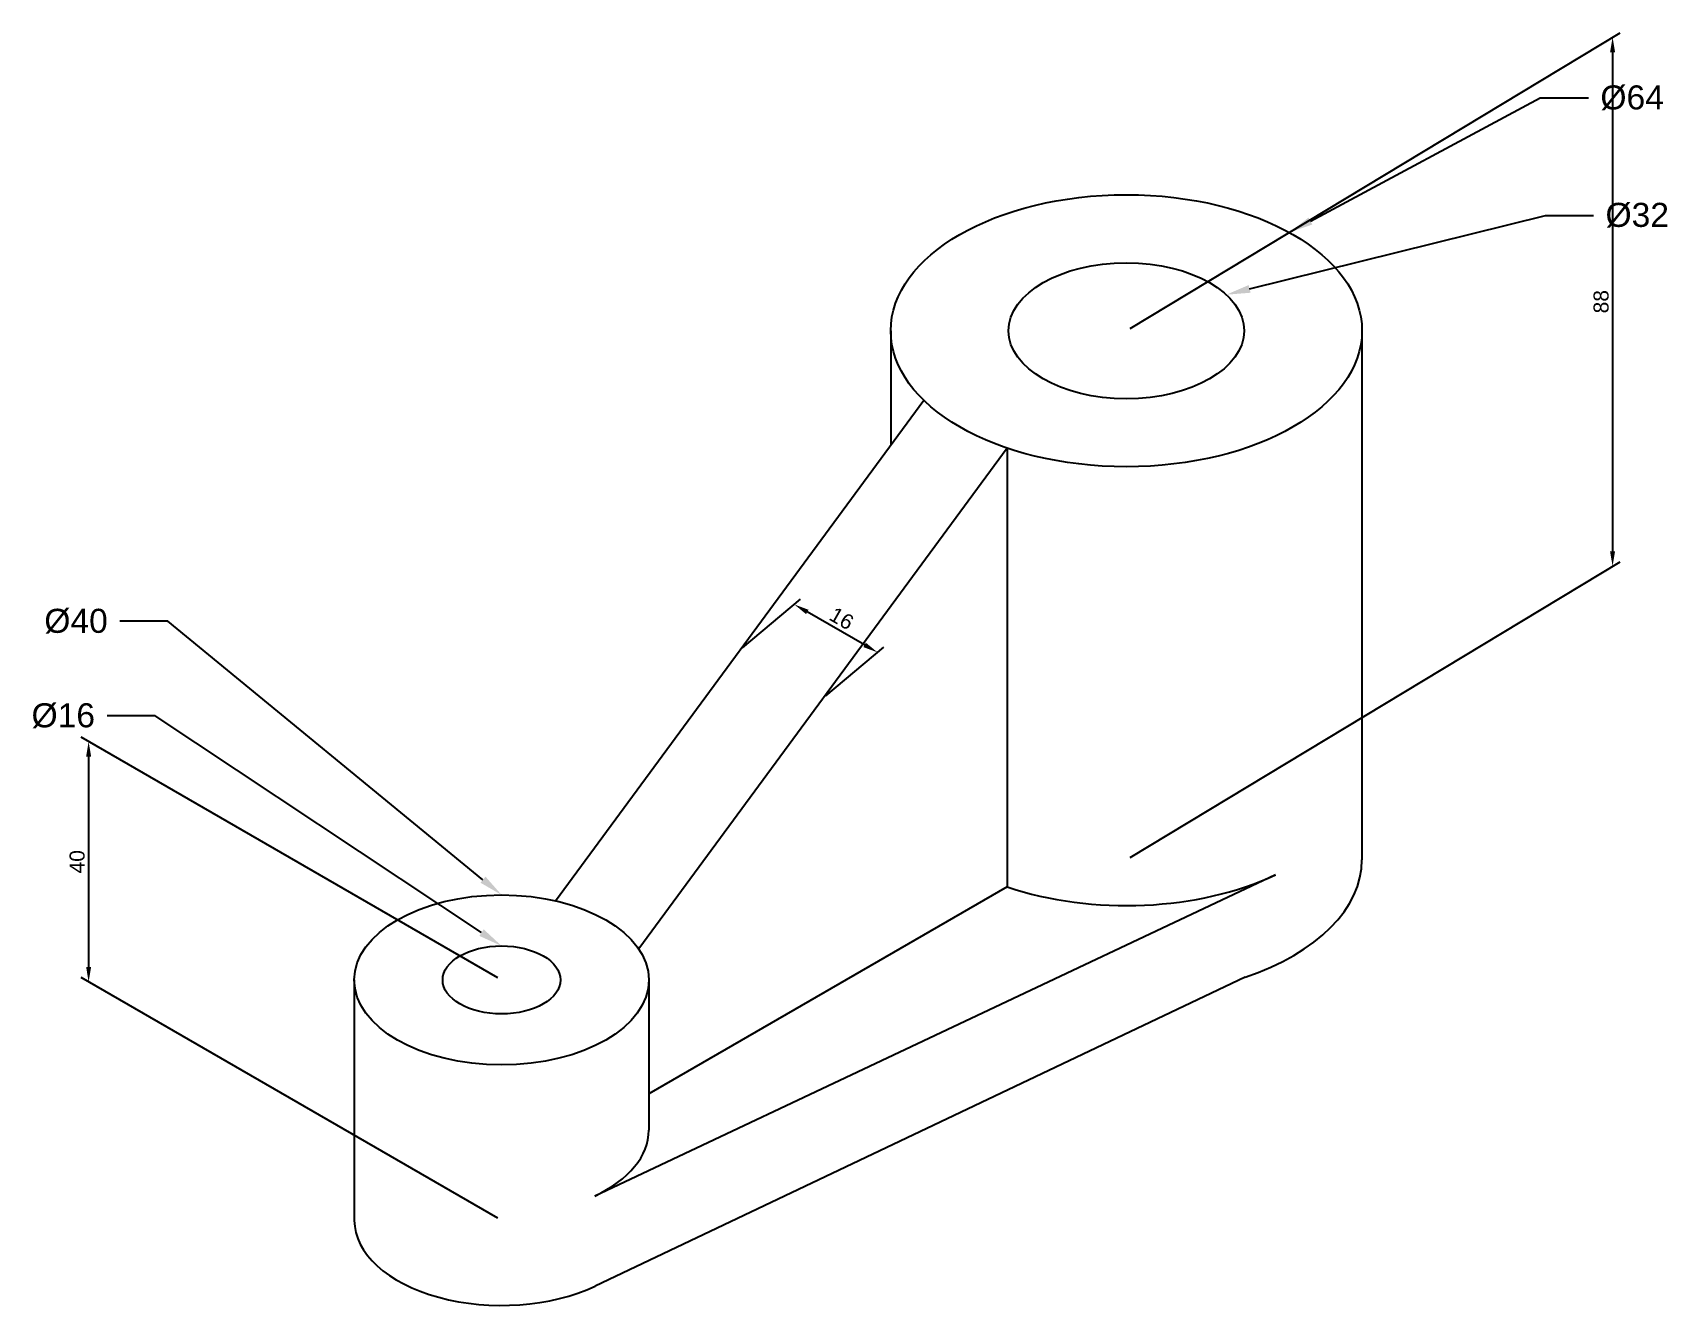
# Model space of a CAD drawing. Header units: millimetres. Extents: x 1428 to 1699, y 481 to 694.
import ezdxf
from ezdxf import colors
from ezdxf.entities.mleader import LeaderData, LeaderLine
from ezdxf.math import Vec2, Vec3

# ---------------------------------------------------------------- set-up
doc = ezdxf.new("R2010")
doc.units = ezdxf.units.MM
doc.styles.get("Standard").update_dxf_attribs({"font": 'arial.ttf'})
doc.dimstyles.new('ISO-25', dxfattribs={"dimtxt": 2.5, "dimasz": 2.5, "dimexe": 1.25, "dimexo": 0.625, "dimtad": 1, "dimtxsty": 'Standard', "dimcen": 2.5, "dimadec": 0, "dimazin": 0, "dimtfac": 1, "dimtmove": 0, "dimatfit": 3, "dimfxl": 1, "dimarcsym": 0})

# ---------------------------------------------------------------- blocks, each defined once
blk = doc.blocks.new('*D7')
at = {"color": 0, "lineweight": -2, "transparency": 16777216}
for p, q in [((1610.11, 644.79), (1691.61, 693.99)), ((1690.36, 690.74), (1690.36, 607.74)), ((1610.11, 556.79), (1691.61, 605.99))]:
    blk.add_line(p, q, dxfattribs=at)
at = {"color": 0, "transparency": 16777216}
for points in [[(1689.94, 690.74), (1690.78, 690.74), (1690.36, 693.24)], [(1689.94, 607.74), (1690.78, 607.74), (1690.36, 605.24)]]:
    blk.add_solid(points, dxfattribs=at)
at = {"layer": 'Defpoints', "color": 0, "transparency": 16777216}
for p in [(1609.49, 644.41), (1690.36, 605.24), (1609.49, 556.41)]:
    blk.add_point(p, dxfattribs=at)
at = {"color": 0, "transparency": 16777216, "insert": (1688.46, 649.24), "char_height": 2.5, "attachment_point": 5, "rotation": 90}
blk.add_mtext('88', dxfattribs=at)
blk = doc.blocks.new('*D5')
at = {"color": 0, "lineweight": -2, "transparency": 16777216}
for p, q in [((1504.94, 536.77), (1435.62, 576.79)), ((1436.87, 573.57), (1436.87, 538.57)), ((1504.94, 496.77), (1435.62, 536.79))]:
    blk.add_line(p, q, dxfattribs=at)
at = {"color": 0, "transparency": 16777216}
for points in [[(1436.46, 573.57), (1437.29, 573.57), (1436.87, 576.07)], [(1436.46, 538.57), (1437.29, 538.57), (1436.87, 536.07)]]:
    blk.add_solid(points, dxfattribs=at)
at = {"layer": 'Defpoints', "color": 0, "transparency": 16777216}
for p in [(1436.87, 536.07), (1505.56, 536.41), (1505.56, 496.41)]:
    blk.add_point(p, dxfattribs=at)
at = {"color": 0, "transparency": 16777216, "insert": (1434.97, 556.07), "char_height": 2.5, "attachment_point": 5, "rotation": 90}
blk.add_mtext('40', dxfattribs=at)
blk = doc.blocks.new('*D6')
at = {"color": 0, "lineweight": -2, "transparency": 16777216}
for p, q in [((1545.66, 591.65), (1555.26, 599.74)), ((1565.94, 592.14), (1556.41, 597.63)), ((1559.52, 583.66), (1569.13, 591.75))]:
    blk.add_line(p, q, dxfattribs=at)
at = {"color": 0, "transparency": 16777216}
for points in [[(1556.62, 597.99), (1556.21, 597.27), (1554.25, 598.88)], [(1566.15, 592.51), (1565.74, 591.78), (1568.11, 590.9)]]:
    blk.add_solid(points, dxfattribs=at)
at = {"layer": 'Defpoints', "color": 0, "transparency": 16777216}
for p in [(1554.25, 598.88), (1545.15, 591.22), (1559.01, 583.23)]:
    blk.add_point(p, dxfattribs=at)
at = {"color": 0, "transparency": 16777216, "insert": (1562.13, 596.54), "char_height": 2.5, "attachment_point": 5, "rotation": 330.0633}
blk.add_mtext('16', dxfattribs=at)

msp = doc.modelspace()

# ---------------------------------------------------------------- linework, layer by layer
for p, q in [((1570.294, 644.41), (1570.294, 625.397)), ((1648.678, 644.41), (1648.678, 556.41)), ((1514.509, 549.575), (1575.785, 632.86)), ((1589.654, 624.893), (1528.366, 541.575)), ((1589.654, 624.893), (1589.654, 551.893)), ((1634.289, 553.89), (1521.065, 500.46)), ((1589.654, 551.893), (1530.058, 517.486)), ((1481.068, 536.41), (1481.068, 496.41)), ((1629.224, 536.861), (1521.13, 485.491)), ((1530.058, 536.41), (1530.058, 511.41))]:
    msp.add_line(p, q)
for centre, major_axis in [((1609.486, 644.41), (-39.192, 0)), ((1609.486, 644.41), (-19.596, 0)), ((1505.563, 536.41), (-24.495, 0)), ((1505.563, 536.41), (-9.798, 0))]:
    msp.add_ellipse(centre, major_axis=major_axis, ratio=0.5773503)
for centre, major_axis, start_param, end_param in [((1609.486, 556.41), (-39.192, 0), 8.3817548, 9.424778), ((1609.486, 571.41), (-39.192, 0), 1.0402136, 2.2560266), ((1505.563, 511.41), (-24.495, 0), 8.5392124, 9.424778), ((1505.563, 496.41), (-24.495, 0), 6.2831853, 8.5426744)]:
    msp.add_ellipse(centre, major_axis=major_axis, ratio=0.5773503, start_param=start_param, end_param=end_param)

# ---------------------------------------------------------------- dimensions: what is measured, and where the dimension line sits
for base, p1, p2, picture, middle in [((1690.36, 605.238), (1609.486, 644.41), (1609.486, 556.41), '*D7', (1688.458, 649.238)), ((1436.875, 536.067), (1505.563, 536.41), (1505.563, 496.41), '*D5', (1434.973, 556.067))]:
    dim = msp.add_linear_dim(base=base, p1=p1, p2=p2, angle=90, dimstyle='ISO-25')
    dim.commit()
    dim.dimension.update_dxf_attribs({"geometry": picture, "text_midpoint": middle})
dim = msp.add_aligned_dim(p1=(1559.01, 583.234), p2=(1545.147, 591.217), distance=-11.182, dimstyle='ISO-25')
dim.commit()
dim.dimension.update_dxf_attribs({"geometry": '*D6', "text_midpoint": (1562.127, 596.536)})

# ---------------------------------------------------------------- leaders
ml = msp.add_multileader_mtext('Standard')
ml.set_content('Ø64', color=256)
ml.set_leader_properties()
ml.build(insert=Vec2(0, 0))
ctx = ml.context
ctx.base_point, ctx.plane_origin = Vec3(1686.335, 683.145), Vec3(1636.573, 660.763)
notes = []
notes.append((ctx, [(0, (1, 1, 0), (1678.335, 683.145), (1, 0), 8, [(0, [(1636.573, 660.763)], 0, [])])]))
ctx.mtext.insert, ctx.mtext.flow_direction = Vec3(1688.335, 685.225), 5
ml = msp.add_multileader_mtext('Standard')
ml.set_content('Ø32', color=256)
ml.set_leader_properties()
ml.build(insert=Vec2(0, 0))
ctx = ml.context
ctx.base_point, ctx.plane_origin = Vec3(1687.185, 663.606), Vec3(1626.105, 650.405)
notes.append((ctx, [(0, (1, 1, 0), (1679.185, 663.606), (1, 0), 8, [(0, [(1626.105, 650.405)], 0, [])])]))
ctx.mtext.insert, ctx.mtext.flow_direction = Vec3(1689.185, 665.687), 5
ml = msp.add_multileader_mtext('Standard')
ml.set_content('Ø40', color=256)
ml.set_leader_properties()
ml.build(insert=Vec2(0, 0))
ctx = ml.context
ctx.base_point, ctx.plane_origin = Vec3(1427.993, 596.071), Vec3(1505.563, 550.552)
ctx.text_align_type = 2
notes.append((ctx, [(0, (1, 1, 0), (1450.061, 596.071), (-1, 0), 8, [(0, [(1505.563, 550.552)], 0, [])])]))
ctx.mtext.insert, ctx.mtext.alignment, ctx.mtext.flow_direction = Vec3(1440.061, 598.152), 3, 5
ml = msp.add_multileader_mtext('Standard')
ml.set_content('Ø16', color=256)
ml.set_leader_properties()
ml.build(insert=Vec2(0, 0))
ctx = ml.context
ctx.base_point, ctx.plane_origin = Vec3(1425.857, 580.356), Vec3(1505.563, 542.066)
ctx.text_align_type = 2
notes.append((ctx, [(0, (1, 1, 0), (1447.936, 580.356), (-1, 0), 8, [(0, [(1505.563, 542.066)], 0, [])])]))
ctx.mtext.insert, ctx.mtext.alignment, ctx.mtext.flow_direction = Vec3(1437.936, 582.436), 3, 5
for ctx, leaders in notes:
    for number, flags, end, landing, length, lines in leaders:
        leader = LeaderData()
        leader.index, (leader.has_last_leader_line, leader.has_dogleg_vector, leader.attachment_direction) = number, flags
        leader.last_leader_point, leader.dogleg_vector, leader.dogleg_length = Vec3(end), Vec3(landing), length
        for number, points, colour, breaks in lines:
            line = LeaderLine()
            line.index, line.vertices, line.color, line.breaks = number, Vec3.list(points), colors.encode_raw_color(colour), breaks
            leader.lines.append(line)
        ctx.leaders.append(leader)

doc.saveas('drawing.dxf')
